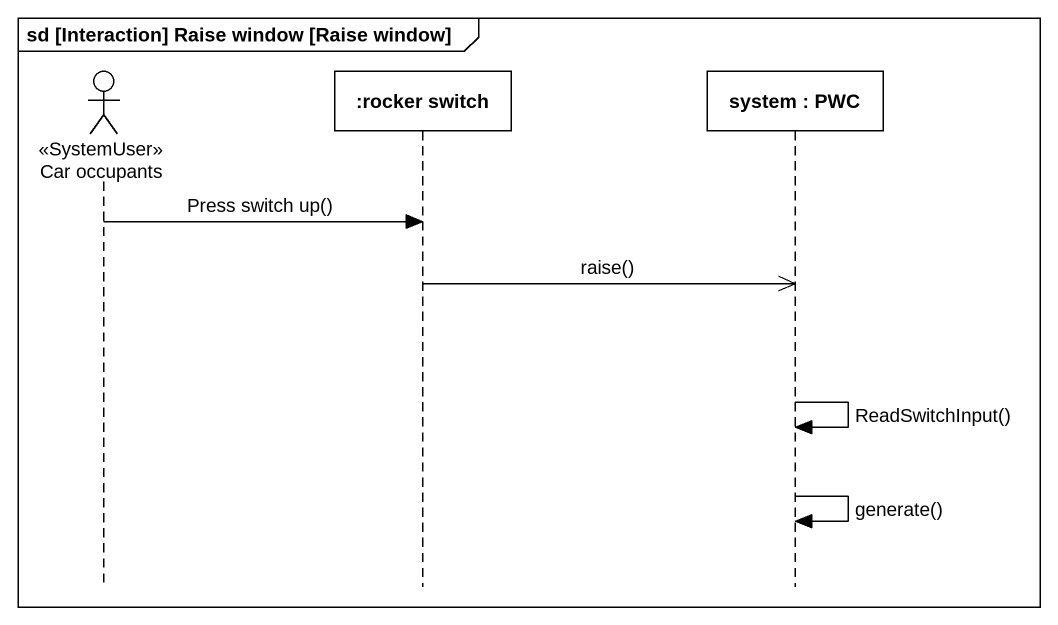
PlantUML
@startuml
mainframe sd [Interaction] Raise window [Raise window]
hide footbox
actor "Car occupants" as Car_occupants <<SystemUser>>
participant ":rocker switch" as rocker_switch
participant "system : PWC" as system

Car_occupants -> rocker_switch : Press switch up()
rocker_switch ->> system : raise()
system -> system : ReadSwitchInput()
system -> system : generate()
@enduml
